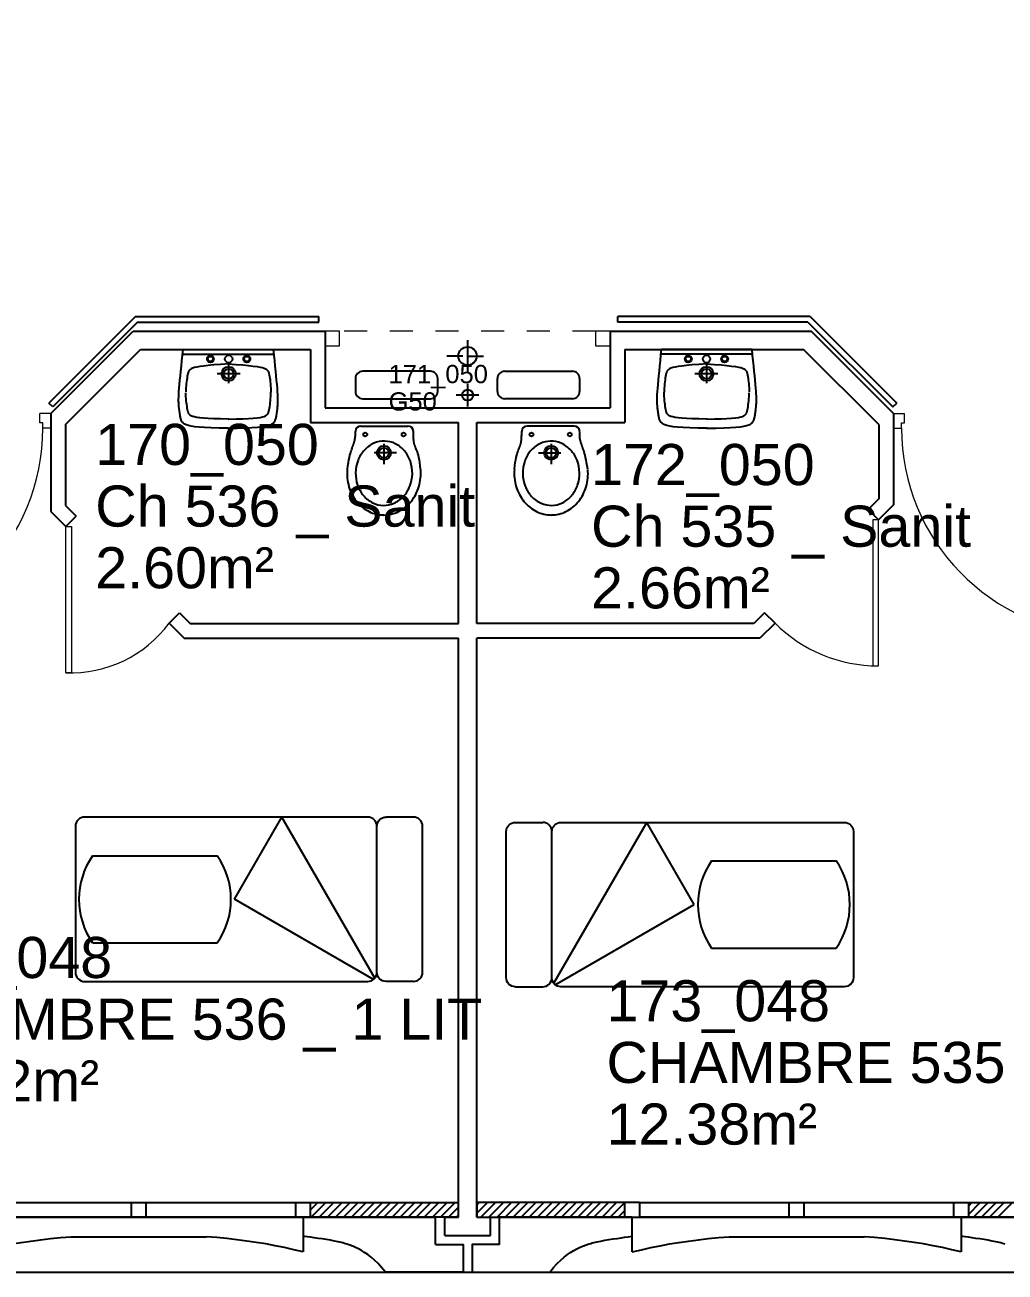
# Model space of a CAD drawing. Header units: metres. Extents: x -5 to 211, y -2 to 116.
# Drawn here: x 168.48 to 173.84, y 45.27 to 52.1 of the extents above; entities that cross this region are included whole.
import ezdxf

# ---------------------------------------------------------------- set-up
doc = ezdxf.new("R2010")
doc.units = ezdxf.units.M
doc.header["$MEASUREMENT"] = 0
doc.linetypes.add('CACHÉ', pattern=[0.25, 0.125, -0.125])
doc.linetypes.add('CONTINU', pattern=[0])
doc.layers.get('0').update_dxf_attribs({"linetype": 'CONTINUOUS'})
for name, color, linetype in [('004 isolation', 7, 'CONTINUOUS'), ('006 sanitaire', 5, 'CONTINUOUS'), ('009 main courante', 171, 'CONTINUOUS'), ('400 Lits', 150, 'CONTINUOUS'), ('A_CHASS', 4, 'CONTINUOUS'), ('A_Etiqu_Gaine', 8, 'CONTINUOUS'), ('A_Etiqu_Gaine_code', 8, 'CONTINUOUS'), ('A_Etiqu_Local', 8, 'CONTINUOUS'), ('A_MURS_ALÈG', 7, 'CONTINU'), ('A_MURS_CLOI', 7, 'CONTINUOUS'), ('A_MURS_STRU', 7, 'CONTINU'), ('CONTOUR', 54, 'CONTINUOUS')]:
    doc.layers.add(name, color=color, linetype=linetype)
doc.layers.add('A_PORT', color=8, linetype='CONTINUOUS', lineweight=0)
doc.styles.add('Attribut', font='arial.ttf')

# ---------------------------------------------------------------- blocks, each defined once
blk = doc.blocks.new('A_Etiqu_Local')
at = {"style": 'Attribut', "flags": 1}
for tag, p in [('CODE_HOPITAL', (-0.4463, 1.9645)), ('CODE_SITE', (-0.4463, 1.7395)), ('CODE_BATIMENT', (-0.4463, 1.5145)), ('CODE_SECTEUR', (-0.4463, 1.2895)), ('CODE_ETAGE', (-0.4463, 1.0645)), ('NOM_NORMALISE', (-0.4463, -0.843)), ('SECTEUR_ACTIVITE', (-0.4463, -1.068)), ('SOUS_SECTEUR_ACTIVITE', (-0.4463, -1.293)), ('VOLUME', (-0.4463, -1.518)), ('SERVICE', (-0.4463, -1.743)), ('CODE_UG', (-0.4463, -1.968)), ('CODE_UA', (-0.4463, -2.193)), ('CODE_POLE', (-0.4463, -2.418)), ('OCCUPANT_EXTERNE', (-0.4463, -2.643)), ('DISPONIBILITE', (-0.4463, -2.868)), ('ACCES_HANDICAPES', (-0.4463, -3.093)), ('NATURE_SOL', (-0.4463, -3.318)), ('RISQUE_LABORATOIRE', (-0.4463, -3.543)), ('AMIANTE', (-0.4463, -3.768))]:
    blk.add_attdef(tag, p, '', height=0.15, dxfattribs=at)
at = {"layer": 'A_Etiqu_Local', "style": 'Attribut'}
for tag, p in [('CODE_PIECE', (-0.4437, 0.5281)), ('NOM_USAGE', (-0.4437, 0.1906)), ('SURFACE', (-0.4437, -0.1469))]:
    blk.add_attdef(tag, p, '', height=0.225, dxfattribs=at)
blk = doc.blocks.new('A_Etiqu_Gaine')
at = {"style": 'Attribut', "flags": 1}
for tag, p in [('CODE_HOPITAL', (-0.4323, 0.8651)), ('CODE_SITE', (-0.4323, 0.7151)), ('CODE_BATIMENT', (-0.4323, 0.5651)), ('CODE_SECTEUR', (-0.4323, 0.4151)), ('CODE_ETAGE', (-0.4323, 0.2651)), ('NOM_NORMALISE', (-0.4323, -0.3349)), ('SECTEUR_ACTIVITE', (-0.4323, -0.4849)), ('SOUS_SECTEUR_ACTIVITE', (-0.4323, -0.6349)), ('SURFACE', (-0.4323, -0.7849)), ('CODE_UG', (-0.4323, -0.9349)), ('CODE_POLE', (-0.4323, -1.0849)), ('AMIANTE', (-0.4323, -1.2349))]:
    blk.add_attdef(tag, p, '', height=0.1, dxfattribs=at)
at = {"layer": 'A_Etiqu_Gaine', "style": 'Attribut'}
blk.add_attdef('NOM_USAGE', (-0.4323, -0.1849), '', height=0.1, dxfattribs=at)
at = {"layer": 'A_Etiqu_Gaine_code', "style": 'Attribut'}
blk.add_attdef('CODE_PIECE', (-0.4323, -0.0349), '', height=0.1, dxfattribs=at)

msp = doc.modelspace()

# ---------------------------------------------------------------- linework, layer by layer
at = {"layer": '004 isolation', "color": 8, "linetype": 'Continuous'}
for p, q in [((169.9605, 45.5711), (169.9605, 45.6511)), ((169.9605, 45.6511), (170.8505, 45.6511)), ((170.0807, 45.6511), (170.0405, 45.6109)), ((170.0405, 45.5711), (170.0405, 45.6511)), ((170.0449, 45.5711), (170.1249, 45.6511)), ((170.1691, 45.6511), (170.0891, 45.5711)), ((170.1333, 45.5711), (170.2133, 45.6511)), ((170.2575, 45.6511), (170.1775, 45.5711)), ((170.2217, 45.5711), (170.3017, 45.6511)), ((170.3459, 45.6511), (170.2659, 45.5711)), ((170.3101, 45.5711), (170.3901, 45.6511)), ((170.4343, 45.6511), (170.3543, 45.5711)), ((170.3985, 45.5711), (170.4785, 45.6511)), ((170.5227, 45.6511), (170.4427, 45.5711)), ((170.4869, 45.5711), (170.5669, 45.6511)), ((170.6111, 45.6511), (170.5311, 45.5711)), ((170.5752, 45.5711), (170.6552, 45.6511)), ((170.6994, 45.6511), (170.6194, 45.5711)), ((170.6636, 45.5711), (170.7436, 45.6511)), ((170.7878, 45.6511), (170.7078, 45.5711)), ((170.752, 45.5711), (170.832, 45.6511)), ((170.8505, 45.6254), (170.7962, 45.5711)), ((170.8505, 45.5711), (170.8505, 45.6511)), ((170.9646, 45.6511), (170.9505, 45.637)), ((170.9505, 45.5928), (171.0088, 45.6511)), ((170.9505, 45.6511), (170.9505, 45.5711)), ((171.8405, 45.6511), (170.9505, 45.6511)), ((171.053, 45.6511), (170.973, 45.5711)), ((171.0172, 45.5711), (171.0972, 45.6511)), ((171.1414, 45.6511), (171.0614, 45.5711)), ((171.1056, 45.5711), (171.1856, 45.6511)), ((171.2298, 45.6511), (171.1498, 45.5711)), ((171.194, 45.5711), (171.274, 45.6511)), ((171.3182, 45.6511), (171.2382, 45.5711)), ((171.2824, 45.5711), (171.3624, 45.6511)), ((171.4066, 45.6511), (171.3266, 45.5711)), ((171.3707, 45.5711), (171.4508, 45.6511)), ((171.495, 45.6511), (171.4149, 45.5711)), ((171.4591, 45.5711), (171.5391, 45.6511)), ((171.5833, 45.6511), (171.5033, 45.5711)), ((171.5475, 45.5711), (171.6275, 45.6511)), ((171.6717, 45.6511), (171.5917, 45.5711)), ((171.6359, 45.5711), (171.7159, 45.6511)), ((171.7601, 45.6511), (171.6801, 45.5711)), ((171.7243, 45.5711), (171.7605, 45.6073)), ((171.7605, 45.5711), (171.7605, 45.6511)), ((171.8405, 45.6511), (171.8405, 45.5711)), ((173.5605, 45.5711), (173.5605, 45.6511)), ((173.5605, 45.6511), (174.3757, 45.6511)), ((173.6604, 45.6511), (173.6405, 45.6312)), ((173.6405, 45.587), (173.7046, 45.6511)), ((173.6405, 45.6511), (173.6405, 45.5711)), ((173.7488, 45.6511), (173.6688, 45.5711)), ((173.713, 45.5711), (173.793, 45.6511)), ((173.8372, 45.6511), (173.7572, 45.5711)), ((173.8014, 45.5711), (173.8814, 45.6511)), ((170.8505, 45.5711), (169.9605, 45.5711)), ((170.8404, 45.5711), (170.8505, 45.5812)), ((170.9505, 45.5711), (171.8405, 45.5711)), ((174.3757, 45.5711), (173.5605, 45.5711))]:
    msp.add_line(p, q, dxfattribs=at)
at = {"layer": '006 sanitaire', "color": 8, "linetype": 'Continuous'}
for p, q in [((169.3402, 50.2896), (169.3433, 50.321)), ((169.3433, 50.321), (169.8386, 50.321)), ((169.8417, 50.2896), (169.8386, 50.321)), ((170.9002, 50.3726), (170.9002, 50.1969)), ((171.9586, 50.2896), (171.9617, 50.321)), ((172.457, 50.321), (171.9617, 50.321)), ((172.4601, 50.2896), (172.457, 50.321)), ((169.3342, 50.2302), (169.3372, 50.2593)), ((169.3372, 50.2593), (169.3402, 50.2896)), ((169.3433, 50.2961), (169.8386, 50.2961)), ((169.8447, 50.2593), (169.8417, 50.2896)), ((169.8477, 50.2302), (169.8447, 50.2593)), ((170.8751, 50.2848), (170.7873, 50.2848)), ((170.9002, 50.2848), (170.988, 50.2848)), ((171.9526, 50.2302), (171.9556, 50.2593)), ((171.9556, 50.2593), (171.9586, 50.2896)), ((172.457, 50.2961), (171.9617, 50.2961)), ((172.2105, 50.2422), (172.1665, 50.2392)), ((172.2072, 50.2422), (172.2511, 50.2392)), ((172.4631, 50.2593), (172.4601, 50.2896)), ((172.4661, 50.2302), (172.4631, 50.2593)), ((169.3265, 50.152), (169.3289, 50.1765)), ((169.3289, 50.1765), (169.3315, 50.2026)), ((169.3315, 50.2026), (169.3342, 50.2302)), ((169.6562, 50.1875), (169.5297, 50.1875)), ((169.5929, 50.2385), (169.5929, 50.1364)), ((169.8505, 50.2026), (169.8477, 50.2302)), ((169.8531, 50.1765), (169.8505, 50.2026)), ((169.8554, 50.152), (169.8531, 50.1765)), ((170.6967, 50.2015), (170.3267, 50.2015)), ((171.1036, 50.2015), (171.4736, 50.2015)), ((171.9449, 50.152), (171.9473, 50.1765)), ((171.9473, 50.1765), (171.9499, 50.2026)), ((171.9499, 50.2026), (171.9526, 50.2302)), ((171.9839, 50.1732), (171.9824, 50.1639)), ((171.9855, 50.1815), (171.9839, 50.1732)), ((171.9871, 50.1888), (171.9855, 50.1815)), ((171.9879, 50.1921), (171.9871, 50.1888)), ((171.9887, 50.195), (171.9879, 50.1921)), ((171.9896, 50.1977), (171.9887, 50.195)), ((171.9906, 50.2002), (171.9896, 50.1977)), ((171.9918, 50.2025), (171.9906, 50.2002)), ((171.993, 50.2046), (171.9918, 50.2025)), ((171.9945, 50.2065), (171.993, 50.2046)), ((171.9962, 50.2084), (171.9945, 50.2065)), ((171.9981, 50.2102), (171.9962, 50.2084)), ((172.0003, 50.2119), (171.9981, 50.2102)), ((172.0057, 50.2152), (172.0003, 50.2119)), ((172.013, 50.2184), (172.0057, 50.2152)), ((172.0227, 50.2215), (172.013, 50.2184)), ((172.0354, 50.2245), (172.0227, 50.2215)), ((172.0519, 50.2275), (172.0354, 50.2245)), ((172.0726, 50.2304), (172.0519, 50.2275)), ((172.0982, 50.2334), (172.0726, 50.2304)), ((172.1293, 50.2363), (172.0982, 50.2334)), ((172.1665, 50.2392), (172.1293, 50.2363)), ((172.2706, 50.1875), (172.1442, 50.1875)), ((172.2074, 50.2385), (172.2074, 50.1364)), ((172.2511, 50.2392), (172.2883, 50.2363)), ((172.2883, 50.2363), (172.3195, 50.2334)), ((172.3195, 50.2334), (172.3451, 50.2304)), ((172.3451, 50.2304), (172.3658, 50.2275)), ((172.3658, 50.2275), (172.3822, 50.2245)), ((172.3822, 50.2245), (172.395, 50.2215)), ((172.395, 50.2215), (172.4047, 50.2184)), ((172.4047, 50.2184), (172.4119, 50.2152)), ((172.4119, 50.2152), (172.4174, 50.2119)), ((172.4174, 50.2119), (172.4196, 50.2102)), ((172.4196, 50.2102), (172.4215, 50.2084)), ((172.4215, 50.2084), (172.4232, 50.2065)), ((172.4232, 50.2065), (172.4246, 50.2046)), ((172.4246, 50.2046), (172.4259, 50.2025)), ((172.4259, 50.2025), (172.427, 50.2002)), ((172.427, 50.2002), (172.428, 50.1977)), ((172.428, 50.1977), (172.4289, 50.195)), ((172.4289, 50.195), (172.4298, 50.1921)), ((172.4298, 50.1921), (172.4306, 50.1888)), ((172.4306, 50.1888), (172.4322, 50.1815)), ((172.4322, 50.1815), (172.4337, 50.1732)), ((172.4337, 50.1732), (172.4352, 50.1639)), ((172.4689, 50.2026), (172.4661, 50.2302)), ((172.4715, 50.1765), (172.4689, 50.2026)), ((172.4738, 50.152), (172.4715, 50.1765)), ((169.3211, 50.0901), (169.3226, 50.1087)), ((169.3226, 50.1087), (169.3244, 50.1294)), ((169.3244, 50.1294), (169.3265, 50.152)), ((169.8575, 50.1294), (169.8554, 50.152)), ((169.8593, 50.1087), (169.8575, 50.1294)), ((169.8608, 50.0901), (169.8593, 50.1087)), ((170.2867, 50.1615), (170.2867, 50.0915)), ((170.7367, 50.0915), (170.7367, 50.1615)), ((170.9002, 50.1325), (170.9002, 50.0095)), ((171.0636, 50.0915), (171.0636, 50.1615)), ((171.5136, 50.1615), (171.5136, 50.0915)), ((171.9395, 50.0901), (171.941, 50.1087)), ((171.941, 50.1087), (171.9428, 50.1294)), ((171.9428, 50.1294), (171.9449, 50.152)), ((171.9767, 50.1092), (171.9761, 50.0977)), ((171.9776, 50.1208), (171.9767, 50.1092)), ((171.9786, 50.1321), (171.9776, 50.1208)), ((171.9797, 50.1432), (171.9786, 50.1321)), ((171.981, 50.1539), (171.9797, 50.1432)), ((171.9824, 50.1639), (171.981, 50.1539)), ((172.4352, 50.1639), (172.4366, 50.154)), ((172.4366, 50.154), (172.4379, 50.1435)), ((172.4379, 50.1435), (172.4391, 50.1326)), ((172.4391, 50.1326), (172.4401, 50.1215)), ((172.4401, 50.1215), (172.4409, 50.1104)), ((172.4409, 50.1104), (172.4415, 50.0993)), ((172.4759, 50.1294), (172.4738, 50.152)), ((172.4777, 50.1087), (172.4759, 50.1294)), ((172.4792, 50.0901), (172.4777, 50.1087)), ((169.3192, 50.0533), (169.3194, 50.0597)), ((169.3192, 50.0472), (169.3192, 50.0533)), ((169.3192, 50.0414), (169.3192, 50.0472)), ((169.3193, 50.0358), (169.3192, 50.0414)), ((169.3195, 50.0302), (169.3193, 50.0358)), ((169.3194, 50.0597), (169.3197, 50.0665)), ((169.3197, 50.0665), (169.3201, 50.0738)), ((169.3201, 50.0738), (169.3211, 50.0901)), ((169.8619, 50.0738), (169.8608, 50.0901)), ((169.8622, 50.0665), (169.8619, 50.0738)), ((169.8625, 50.0597), (169.8622, 50.0665)), ((169.8624, 50.0302), (169.8626, 50.0358)), ((169.8627, 50.0533), (169.8625, 50.0597)), ((169.8626, 50.0358), (169.8627, 50.0414)), ((169.8627, 50.0472), (169.8627, 50.0533)), ((169.8627, 50.0414), (169.8627, 50.0472)), ((170.3267, 50.0515), (170.6967, 50.0515)), ((170.9617, 50.071), (170.8387, 50.071)), ((171.4736, 50.0515), (171.1036, 50.0515)), ((171.9376, 50.0533), (171.9378, 50.0597)), ((171.9376, 50.0472), (171.9376, 50.0533)), ((171.9376, 50.0414), (171.9376, 50.0472)), ((171.9377, 50.0358), (171.9376, 50.0414)), ((171.9379, 50.0302), (171.9377, 50.0358)), ((171.9378, 50.0597), (171.9381, 50.0665)), ((171.9381, 50.0665), (171.9385, 50.0738)), ((171.9385, 50.0738), (171.9395, 50.0901)), ((171.9761, 50.0977), (171.9757, 50.0864)), ((171.9761, 50.0751), (171.9757, 50.0864)), ((171.9767, 50.0635), (171.9761, 50.0751)), ((171.9776, 50.052), (171.9767, 50.0635)), ((171.9786, 50.0406), (171.9776, 50.052)), ((171.9797, 50.0296), (171.9786, 50.0406)), ((172.4379, 50.0293), (172.4391, 50.0402)), ((172.4391, 50.0402), (172.4401, 50.0513)), ((172.4401, 50.0513), (172.4409, 50.0624)), ((172.4409, 50.0624), (172.4415, 50.0735)), ((172.4415, 50.0993), (172.4419, 50.0886)), ((172.4415, 50.0735), (172.4419, 50.0842)), ((172.4803, 50.0738), (172.4792, 50.0901)), ((172.4806, 50.0665), (172.4803, 50.0738)), ((172.4809, 50.0597), (172.4806, 50.0665)), ((172.4808, 50.0302), (172.481, 50.0358)), ((172.4811, 50.0533), (172.4809, 50.0597)), ((172.481, 50.0358), (172.4811, 50.0414)), ((172.4811, 50.0472), (172.4811, 50.0533)), ((172.4811, 50.0414), (172.4811, 50.0472)), ((169.3198, 50.0246), (169.3195, 50.0302)), ((169.3202, 50.0189), (169.3198, 50.0246)), ((169.3207, 50.0129), (169.3202, 50.0189)), ((169.3212, 50.0068), (169.3207, 50.0129)), ((169.3218, 50.0004), (169.3212, 50.0068)), ((169.3225, 49.9939), (169.3218, 50.0004)), ((169.3233, 49.9873), (169.3225, 49.9939)), ((169.3241, 49.9808), (169.3233, 49.9873)), ((169.325, 49.9743), (169.3241, 49.9808)), ((169.3259, 49.968), (169.325, 49.9743)), ((169.3268, 49.962), (169.3259, 49.968)), ((169.8551, 49.962), (169.856, 49.968)), ((169.856, 49.968), (169.857, 49.9743)), ((169.857, 49.9743), (169.8578, 49.9808)), ((169.8578, 49.9808), (169.8586, 49.9873)), ((169.8586, 49.9873), (169.8594, 49.9939)), ((169.8594, 49.9939), (169.8601, 50.0004)), ((169.8601, 50.0004), (169.8607, 50.0068)), ((169.8607, 50.0068), (169.8612, 50.0129)), ((169.8612, 50.0129), (169.8617, 50.0189)), ((169.8617, 50.0189), (169.8621, 50.0246)), ((169.8621, 50.0246), (169.8624, 50.0302)), ((171.9382, 50.0246), (171.9379, 50.0302)), ((171.9386, 50.0189), (171.9382, 50.0246)), ((171.9391, 50.0129), (171.9386, 50.0189)), ((171.9396, 50.0068), (171.9391, 50.0129)), ((171.9402, 50.0004), (171.9396, 50.0068)), ((171.9409, 49.9939), (171.9402, 50.0004)), ((171.9417, 49.9873), (171.9409, 49.9939)), ((171.9425, 49.9808), (171.9417, 49.9873)), ((171.9434, 49.9743), (171.9425, 49.9808)), ((171.9443, 49.968), (171.9434, 49.9743)), ((171.9452, 49.962), (171.9443, 49.968)), ((171.981, 50.0189), (171.9797, 50.0296)), ((171.9824, 50.0089), (171.981, 50.0189)), ((171.9839, 49.9996), (171.9824, 50.0089)), ((171.9855, 49.9913), (171.9839, 49.9996)), ((171.9871, 49.9839), (171.9855, 49.9913)), ((171.9879, 49.9807), (171.9871, 49.9839)), ((171.9887, 49.9778), (171.9879, 49.9807)), ((171.9896, 49.9751), (171.9887, 49.9778)), ((171.9906, 49.9726), (171.9896, 49.9751)), ((171.9918, 49.9703), (171.9906, 49.9726)), ((171.993, 49.9682), (171.9918, 49.9703)), ((171.9945, 49.9662), (171.993, 49.9682)), ((172.4232, 49.9662), (172.4246, 49.9682)), ((172.4246, 49.9682), (172.4259, 49.9703)), ((172.4259, 49.9703), (172.427, 49.9726)), ((172.427, 49.9726), (172.428, 49.9751)), ((172.428, 49.9751), (172.4289, 49.9778)), ((172.4289, 49.9778), (172.4298, 49.9807)), ((172.4298, 49.9807), (172.4306, 49.9839)), ((172.4306, 49.9839), (172.4322, 49.9913)), ((172.4322, 49.9913), (172.4337, 49.9996)), ((172.4337, 49.9996), (172.4352, 50.0088)), ((172.4352, 50.0088), (172.4366, 50.0188)), ((172.4366, 50.0188), (172.4379, 50.0293)), ((172.4735, 49.962), (172.4744, 49.968)), ((172.4744, 49.968), (172.4753, 49.9743)), ((172.4753, 49.9743), (172.4762, 49.9808)), ((172.4762, 49.9808), (172.477, 49.9873)), ((172.477, 49.9873), (172.4778, 49.9939)), ((172.4778, 49.9939), (172.4785, 50.0004)), ((172.4785, 50.0004), (172.4791, 50.0068)), ((172.4791, 50.0068), (172.4796, 50.0129)), ((172.4796, 50.0129), (172.4801, 50.0189)), ((172.4801, 50.0189), (172.4805, 50.0246)), ((172.4805, 50.0246), (172.4808, 50.0302)), ((169.3278, 49.9562), (169.3268, 49.962)), ((169.3289, 49.9509), (169.3278, 49.9562)), ((169.3299, 49.9461), (169.3289, 49.9509)), ((169.3311, 49.9416), (169.3299, 49.9461)), ((169.3323, 49.9376), (169.3311, 49.9416)), ((169.3336, 49.9339), (169.3323, 49.9376)), ((169.3351, 49.9306), (169.3336, 49.9339)), ((169.3368, 49.9275), (169.3351, 49.9306)), ((169.3387, 49.9246), (169.3368, 49.9275)), ((169.3408, 49.922), (169.3387, 49.9246)), ((169.3433, 49.9195), (169.3408, 49.922)), ((169.346, 49.9171), (169.3433, 49.9195)), ((169.3526, 49.9126), (169.346, 49.9171)), ((169.3613, 49.9084), (169.3526, 49.9126)), ((169.3729, 49.9045), (169.3613, 49.9084)), ((169.3879, 49.9011), (169.3729, 49.9045)), ((169.4072, 49.898), (169.3879, 49.9011)), ((169.7747, 49.898), (169.794, 49.9011)), ((169.794, 49.9011), (169.8091, 49.9045)), ((169.8091, 49.9045), (169.8206, 49.9084)), ((169.8206, 49.9084), (169.8293, 49.9126)), ((169.8293, 49.9126), (169.8359, 49.9171)), ((169.8359, 49.9171), (169.8387, 49.9195)), ((169.8387, 49.9195), (169.8411, 49.922)), ((169.8411, 49.922), (169.8432, 49.9246)), ((169.8432, 49.9246), (169.8451, 49.9275)), ((169.8451, 49.9275), (169.8468, 49.9306)), ((169.8468, 49.9306), (169.8483, 49.9339)), ((169.8483, 49.9339), (169.8496, 49.9376)), ((169.8496, 49.9376), (169.8509, 49.9416)), ((169.8509, 49.9416), (169.852, 49.9461)), ((169.852, 49.9461), (169.8531, 49.9509)), ((169.8531, 49.9509), (169.8541, 49.9562)), ((169.8541, 49.9562), (169.8551, 49.962)), ((170.3167, 49.9015), (170.5738, 49.9015)), ((171.4837, 49.9015), (171.2265, 49.9015)), ((171.9462, 49.9562), (171.9452, 49.962)), ((171.9473, 49.9509), (171.9462, 49.9562)), ((171.9483, 49.9461), (171.9473, 49.9509)), ((171.9495, 49.9416), (171.9483, 49.9461)), ((171.9507, 49.9376), (171.9495, 49.9416)), ((171.952, 49.9339), (171.9507, 49.9376)), ((171.9535, 49.9306), (171.952, 49.9339)), ((171.9552, 49.9275), (171.9535, 49.9306)), ((171.9571, 49.9246), (171.9552, 49.9275)), ((171.9592, 49.922), (171.9571, 49.9246)), ((171.9617, 49.9195), (171.9592, 49.922)), ((171.9644, 49.9171), (171.9617, 49.9195)), ((171.971, 49.9126), (171.9644, 49.9171)), ((171.9797, 49.9084), (171.971, 49.9126)), ((171.9913, 49.9045), (171.9797, 49.9084)), ((172.0063, 49.9011), (171.9913, 49.9045)), ((171.9962, 49.9644), (171.9945, 49.9662)), ((171.9981, 49.9626), (171.9962, 49.9644)), ((172.0003, 49.9609), (171.9981, 49.9626)), ((172.0057, 49.9576), (172.0003, 49.9609)), ((172.013, 49.9545), (172.0057, 49.9576)), ((172.0256, 49.898), (172.0063, 49.9011)), ((172.0227, 49.9515), (172.013, 49.9545)), ((172.0354, 49.9489), (172.0227, 49.9515)), ((172.0519, 49.9465), (172.0354, 49.9489)), ((172.0726, 49.9444), (172.0519, 49.9465)), ((172.0982, 49.9427), (172.0726, 49.9444)), ((172.1293, 49.9414), (172.0982, 49.9427)), ((172.1665, 49.9405), (172.1293, 49.9414)), ((172.2105, 49.9401), (172.1665, 49.9405)), ((172.2072, 49.9401), (172.2511, 49.9405)), ((172.2511, 49.9405), (172.2883, 49.9414)), ((172.2883, 49.9414), (172.3195, 49.9427)), ((172.3195, 49.9427), (172.3451, 49.9444)), ((172.3451, 49.9444), (172.3658, 49.9465)), ((172.3658, 49.9465), (172.3822, 49.9489)), ((172.3822, 49.9489), (172.395, 49.9515)), ((172.3931, 49.898), (172.4124, 49.9011)), ((172.395, 49.9515), (172.4047, 49.9545)), ((172.4047, 49.9545), (172.4119, 49.9576)), ((172.4119, 49.9576), (172.4174, 49.9609)), ((172.4124, 49.9011), (172.4275, 49.9045)), ((172.4174, 49.9609), (172.4196, 49.9626)), ((172.4196, 49.9626), (172.4215, 49.9644)), ((172.4215, 49.9644), (172.4232, 49.9662)), ((172.4275, 49.9045), (172.439, 49.9084)), ((172.439, 49.9084), (172.4477, 49.9126)), ((172.4477, 49.9126), (172.4543, 49.9171)), ((172.4543, 49.9171), (172.457, 49.9195)), ((172.457, 49.9195), (172.4595, 49.922)), ((172.4595, 49.922), (172.4616, 49.9246)), ((172.4616, 49.9246), (172.4635, 49.9275)), ((172.4635, 49.9275), (172.4652, 49.9306)), ((172.4652, 49.9306), (172.4667, 49.9339)), ((172.4667, 49.9339), (172.468, 49.9376)), ((172.468, 49.9376), (172.4692, 49.9416)), ((172.4692, 49.9416), (172.4704, 49.9461)), ((172.4704, 49.9461), (172.4714, 49.9509)), ((172.4714, 49.9509), (172.4725, 49.9562)), ((172.4725, 49.9562), (172.4735, 49.962)), ((169.4315, 49.8953), (169.4072, 49.898)), ((169.4615, 49.8931), (169.4315, 49.8953)), ((169.498, 49.8913), (169.4615, 49.8931)), ((169.5415, 49.89), (169.498, 49.8913)), ((169.5929, 49.8893), (169.5415, 49.89)), ((169.589, 49.8893), (169.6404, 49.89)), ((169.6404, 49.89), (169.684, 49.8913)), ((169.684, 49.8913), (169.7204, 49.8931)), ((169.7204, 49.8931), (169.7504, 49.8953)), ((169.7504, 49.8953), (169.7747, 49.898)), ((170.2842, 49.8298), (170.2849, 49.8342)), ((170.2849, 49.8342), (170.2854, 49.8385)), ((170.2854, 49.8385), (170.2859, 49.8427)), ((170.2859, 49.8427), (170.2862, 49.847)), ((170.2862, 49.847), (170.2863, 49.8513)), ((170.2863, 49.8513), (170.2865, 49.8557)), ((170.2865, 49.8601), (170.2866, 49.8647)), ((170.2865, 49.8557), (170.2865, 49.8601)), ((170.2866, 49.8695), (170.2867, 49.8726)), ((170.2866, 49.8647), (170.2866, 49.8695)), ((170.6039, 49.8695), (170.6038, 49.8726)), ((170.6039, 49.8647), (170.6039, 49.8695)), ((170.604, 49.8601), (170.6039, 49.8647)), ((170.604, 49.8557), (170.604, 49.8601)), ((170.604, 49.8513), (170.604, 49.8557)), ((170.6041, 49.847), (170.604, 49.8513)), ((170.6043, 49.8427), (170.6041, 49.847)), ((170.6045, 49.8385), (170.6043, 49.8427)), ((170.6048, 49.8342), (170.6045, 49.8385)), ((170.6051, 49.8298), (170.6048, 49.8342)), ((171.1952, 49.8298), (171.1955, 49.8342)), ((171.1955, 49.8342), (171.1958, 49.8385)), ((171.1958, 49.8385), (171.196, 49.8427)), ((171.196, 49.8427), (171.1962, 49.847)), ((171.1962, 49.847), (171.1963, 49.8513)), ((171.1963, 49.8557), (171.1964, 49.8601)), ((171.1963, 49.8513), (171.1963, 49.8557)), ((171.1964, 49.8695), (171.1965, 49.8726)), ((171.1964, 49.8647), (171.1964, 49.8695)), ((171.1964, 49.8601), (171.1964, 49.8647)), ((171.5138, 49.8695), (171.5136, 49.8726)), ((171.5138, 49.8647), (171.5138, 49.8695)), ((171.5138, 49.8601), (171.5138, 49.8647)), ((171.5138, 49.8557), (171.5138, 49.8601)), ((171.514, 49.8513), (171.5138, 49.8557)), ((171.5142, 49.847), (171.514, 49.8513)), ((171.5145, 49.8427), (171.5142, 49.847)), ((171.5149, 49.8385), (171.5145, 49.8427)), ((171.5154, 49.8342), (171.5149, 49.8385)), ((171.5161, 49.8298), (171.5154, 49.8342)), ((172.0499, 49.8953), (172.0256, 49.898)), ((172.0799, 49.8931), (172.0499, 49.8953)), ((172.1163, 49.8913), (172.0799, 49.8931)), ((172.1599, 49.89), (172.1163, 49.8913)), ((172.2113, 49.8893), (172.1599, 49.89)), ((172.2074, 49.8893), (172.2588, 49.89)), ((172.2588, 49.89), (172.3024, 49.8913)), ((172.3024, 49.8913), (172.3388, 49.8931)), ((172.3388, 49.8931), (172.3688, 49.8953)), ((172.3688, 49.8953), (172.3931, 49.898)), ((170.262, 49.761), (170.2644, 49.7686)), ((170.2644, 49.7686), (170.2666, 49.7752)), ((170.2666, 49.7752), (170.2687, 49.7809)), ((170.2687, 49.7809), (170.2696, 49.7835)), ((170.2696, 49.7835), (170.2705, 49.786)), ((170.2705, 49.786), (170.2714, 49.7883)), ((170.2714, 49.7883), (170.2722, 49.7905)), ((170.2722, 49.7905), (170.273, 49.7927)), ((170.273, 49.7927), (170.2738, 49.7948)), ((170.2738, 49.7948), (170.2746, 49.7968)), ((170.2746, 49.7968), (170.2753, 49.7989)), ((170.2753, 49.7989), (170.2761, 49.8009)), ((170.2761, 49.8009), (170.2768, 49.803)), ((170.2768, 49.803), (170.2775, 49.8051)), ((170.2775, 49.8051), (170.2783, 49.8073)), ((170.2783, 49.8073), (170.279, 49.8095)), ((170.279, 49.8095), (170.2797, 49.8118)), ((170.2797, 49.8118), (170.2804, 49.814)), ((170.2804, 49.814), (170.281, 49.8163)), ((170.281, 49.8163), (170.2816, 49.8186)), ((170.2816, 49.8186), (170.2822, 49.8209)), ((170.2822, 49.8209), (170.2828, 49.8232)), ((170.2828, 49.8232), (170.2833, 49.8254)), ((170.2833, 49.8254), (170.2842, 49.8298)), ((170.4428, 49.8045), (170.4428, 49.6922)), ((170.6056, 49.8254), (170.6051, 49.8298)), ((170.6058, 49.8232), (170.6056, 49.8254)), ((170.6061, 49.8209), (170.6058, 49.8232)), ((170.6064, 49.8186), (170.6061, 49.8209)), ((170.6068, 49.8163), (170.6064, 49.8186)), ((170.6071, 49.814), (170.6068, 49.8163)), ((170.6075, 49.8118), (170.6071, 49.814)), ((170.6079, 49.8095), (170.6075, 49.8118)), ((170.6084, 49.8073), (170.6079, 49.8095)), ((170.6089, 49.8051), (170.6084, 49.8073)), ((170.6094, 49.803), (170.6089, 49.8051)), ((170.61, 49.8009), (170.6094, 49.803)), ((170.6106, 49.7989), (170.61, 49.8009)), ((170.6113, 49.7968), (170.6106, 49.7989)), ((170.612, 49.7948), (170.6113, 49.7968)), ((170.6127, 49.7927), (170.612, 49.7948)), ((170.6136, 49.7905), (170.6127, 49.7927)), ((170.6144, 49.7883), (170.6136, 49.7905)), ((170.6154, 49.786), (170.6144, 49.7883)), ((170.6164, 49.7835), (170.6154, 49.786)), ((170.6175, 49.7809), (170.6164, 49.7835)), ((170.6199, 49.7752), (170.6175, 49.7809)), ((170.6226, 49.7686), (170.6199, 49.7752)), ((170.6254, 49.761), (170.6226, 49.7686)), ((171.1749, 49.761), (171.1777, 49.7686)), ((171.1777, 49.7686), (171.1804, 49.7752)), ((171.1804, 49.7752), (171.1828, 49.7809)), ((171.1828, 49.7809), (171.1839, 49.7835)), ((171.1839, 49.7835), (171.1849, 49.786)), ((171.1849, 49.786), (171.1859, 49.7883)), ((171.1859, 49.7883), (171.1868, 49.7905)), ((171.1868, 49.7905), (171.1876, 49.7927)), ((171.1876, 49.7927), (171.1883, 49.7948)), ((171.1883, 49.7948), (171.1891, 49.7968)), ((171.1891, 49.7968), (171.1897, 49.7989)), ((171.1897, 49.7989), (171.1903, 49.8009)), ((171.1903, 49.8009), (171.1909, 49.803)), ((171.1909, 49.803), (171.1914, 49.8051)), ((171.1914, 49.8051), (171.1919, 49.8073)), ((171.1919, 49.8073), (171.1924, 49.8095)), ((171.1924, 49.8095), (171.1928, 49.8118)), ((171.1928, 49.8118), (171.1932, 49.814)), ((171.1932, 49.814), (171.1936, 49.8163)), ((171.1936, 49.8163), (171.1939, 49.8186)), ((171.1939, 49.8186), (171.1942, 49.8209)), ((171.1942, 49.8209), (171.1945, 49.8232)), ((171.1945, 49.8232), (171.1948, 49.8254)), ((171.1948, 49.8254), (171.1952, 49.8298)), ((171.3575, 49.8045), (171.3575, 49.6922)), ((171.517, 49.8254), (171.5161, 49.8298)), ((171.5175, 49.8232), (171.517, 49.8254)), ((171.5181, 49.8209), (171.5175, 49.8232)), ((171.5187, 49.8186), (171.5181, 49.8209)), ((171.5193, 49.8163), (171.5187, 49.8186)), ((171.52, 49.814), (171.5193, 49.8163)), ((171.5206, 49.8118), (171.52, 49.814)), ((171.5214, 49.8095), (171.5206, 49.8118)), ((171.5221, 49.8073), (171.5214, 49.8095)), ((171.5228, 49.8051), (171.5221, 49.8073)), ((171.5235, 49.803), (171.5228, 49.8051)), ((171.5243, 49.8009), (171.5235, 49.803)), ((171.525, 49.7989), (171.5243, 49.8009)), ((171.5257, 49.7968), (171.525, 49.7989)), ((171.5265, 49.7948), (171.5257, 49.7968)), ((171.5273, 49.7927), (171.5265, 49.7948)), ((171.5281, 49.7905), (171.5273, 49.7927)), ((171.5289, 49.7883), (171.5281, 49.7905)), ((171.5298, 49.786), (171.5289, 49.7883)), ((171.5307, 49.7835), (171.5298, 49.786)), ((171.5317, 49.7809), (171.5307, 49.7835)), ((171.5337, 49.7752), (171.5317, 49.7809)), ((171.5359, 49.7686), (171.5337, 49.7752)), ((171.5383, 49.761), (171.5359, 49.7686)), ((170.2455, 49.6847), (170.2484, 49.7019)), ((170.2484, 49.7019), (170.2513, 49.7171)), ((170.2513, 49.7171), (170.2541, 49.7304)), ((170.2541, 49.7304), (170.2569, 49.7421)), ((170.2569, 49.7421), (170.2595, 49.7522)), ((170.2595, 49.7522), (170.262, 49.761)), ((170.5112, 49.7557), (170.3891, 49.7557)), ((170.6284, 49.7522), (170.6254, 49.761)), ((170.6313, 49.7421), (170.6284, 49.7522)), ((170.6341, 49.7304), (170.6313, 49.7421)), ((170.6368, 49.7171), (170.6341, 49.7304)), ((170.6392, 49.7019), (170.6368, 49.7171)), ((170.6413, 49.6847), (170.6392, 49.7019)), ((171.159, 49.6847), (171.1611, 49.7019)), ((171.1611, 49.7019), (171.1635, 49.7171)), ((171.1635, 49.7171), (171.1662, 49.7304)), ((171.1662, 49.7304), (171.169, 49.7421)), ((171.169, 49.7421), (171.172, 49.7522)), ((171.172, 49.7522), (171.1749, 49.761)), ((171.2892, 49.7557), (171.4112, 49.7557)), ((171.5408, 49.7522), (171.5383, 49.761)), ((171.5435, 49.7421), (171.5408, 49.7522)), ((171.5462, 49.7304), (171.5435, 49.7421)), ((171.549, 49.7171), (171.5462, 49.7304)), ((171.5519, 49.7019), (171.549, 49.7171)), ((171.5548, 49.6847), (171.5519, 49.7019)), ((170.2426, 49.6654), (170.2455, 49.6847)), ((170.643, 49.6654), (170.6413, 49.6847)), ((171.1573, 49.6654), (171.159, 49.6847)), ((171.5577, 49.6654), (171.5548, 49.6847))]:
    msp.add_line(p, q, dxfattribs=at)
for points in [[(169.5932, 50.2422), (169.5492, 50.2392), (169.512, 50.2363), (169.4809, 50.2334), (169.4552, 50.2304), (169.4345, 50.2275), (169.4181, 50.2245), (169.4053, 50.2215), (169.3956, 50.2184), (169.3884, 50.2152), (169.383, 50.2119), (169.383, 50.2119), (169.3808, 50.2102), (169.3788, 50.2084), (169.3772, 50.2065), (169.3757, 50.2046), (169.3744, 50.2025), (169.3733, 50.2002), (169.3723, 50.1977), (169.3714, 50.195), (169.3706, 50.1921), (169.3698, 50.1888), (169.3698, 50.1888), (169.3682, 50.1815), (169.3666, 50.1732), (169.3651, 50.1639), (169.3637, 50.154), (169.3624, 50.1435), (169.3612, 50.1326), (169.3602, 50.1215), (169.3594, 50.1104), (169.3588, 50.0993), (169.3585, 50.0886)], [(169.5898, 50.2422), (169.6338, 50.2392), (169.671, 50.2363), (169.7021, 50.2334), (169.7277, 50.2304), (169.7485, 50.2275), (169.7649, 50.2245), (169.7777, 50.2215), (169.7874, 50.2184), (169.7946, 50.2152), (169.8, 50.2119), (169.8, 50.2119), (169.8022, 50.2102), (169.8041, 50.2084), (169.8058, 50.2065), (169.8073, 50.2046), (169.8086, 50.2025), (169.8097, 50.2002), (169.8107, 50.1977), (169.8116, 50.195), (169.8124, 50.1921), (169.8132, 50.1888), (169.8132, 50.1888), (169.8148, 50.1815), (169.8164, 50.1732), (169.8179, 50.1639), (169.8193, 50.1539), (169.8206, 50.1432), (169.8218, 50.1321), (169.8228, 50.1208), (169.8236, 50.1092), (169.8242, 50.0977), (169.8246, 50.0864)], [(169.5932, 49.9401), (169.5492, 49.9405), (169.512, 49.9414), (169.4809, 49.9427), (169.4552, 49.9444), (169.4345, 49.9465), (169.4181, 49.9489), (169.4053, 49.9515), (169.3956, 49.9545), (169.3884, 49.9576), (169.383, 49.9609), (169.383, 49.9609), (169.3808, 49.9626), (169.3788, 49.9644), (169.3772, 49.9662), (169.3757, 49.9682), (169.3744, 49.9703), (169.3733, 49.9726), (169.3723, 49.9751), (169.3714, 49.9778), (169.3706, 49.9807), (169.3698, 49.9839), (169.3698, 49.9839), (169.3682, 49.9913), (169.3666, 49.9996), (169.3651, 50.0088), (169.3637, 50.0188), (169.3624, 50.0293), (169.3612, 50.0402), (169.3602, 50.0513), (169.3594, 50.0624), (169.3588, 50.0735), (169.3585, 50.0842)], [(169.5898, 49.9401), (169.6338, 49.9405), (169.671, 49.9414), (169.7021, 49.9427), (169.7277, 49.9444), (169.7485, 49.9465), (169.7649, 49.9489), (169.7777, 49.9515), (169.7874, 49.9545), (169.7946, 49.9576), (169.8, 49.9609), (169.8, 49.9609), (169.8022, 49.9626), (169.8041, 49.9644), (169.8058, 49.9662), (169.8073, 49.9682), (169.8086, 49.9703), (169.8097, 49.9726), (169.8107, 49.9751), (169.8116, 49.9778), (169.8124, 49.9807), (169.8132, 49.9839), (169.8132, 49.9839), (169.8148, 49.9913), (169.8164, 49.9996), (169.8179, 50.0089), (169.8193, 50.0189), (169.8206, 50.0296), (169.8218, 50.0406), (169.8228, 50.052), (169.8236, 50.0635), (169.8242, 50.0751), (169.8246, 50.0864)]]:
    msp.add_lwpolyline(points, dxfattribs=at)
for centre, radius in [((170.9002, 50.2848), 0.05), ((169.4934, 50.2689), 0.0189), ((169.4934, 50.2689), 0.0144), ((169.5929, 50.2689), 0.0204), ((169.6924, 50.2689), 0.0189), ((169.6924, 50.2689), 0.0144), ((172.1079, 50.2689), 0.0189), ((172.1079, 50.2689), 0.0144), ((172.2074, 50.2689), 0.0204), ((172.3069, 50.2689), 0.0189), ((172.3069, 50.2689), 0.0144), ((169.5929, 50.1875), 0.0387), ((169.5929, 50.1875), 0.0274), ((172.2074, 50.1875), 0.0387), ((172.2074, 50.1875), 0.0274), ((170.9002, 50.071), 0.03), ((170.3403, 49.8554), 0.0105), ((170.5502, 49.8554), 0.0105), ((171.2501, 49.8554), 0.0105), ((171.4601, 49.8554), 0.0105), ((170.4428, 49.7557), 0.0383), ((170.4428, 49.7557), 0.0276), ((171.3575, 49.7557), 0.0383), ((171.3575, 49.7557), 0.0276)]:
    msp.add_circle(centre, radius, dxfattribs=at)
for centre, radius, start, end in [((170.3267, 50.1615), 0.04, 89.99996, 180.00004), ((170.6967, 50.1615), 0.04, 0.00067, 90.00076), ((171.1036, 50.1615), 0.04, 89.99924, 179.99933), ((171.4736, 50.1615), 0.04, 359.99996, 90.00004), ((170.3267, 50.0915), 0.04, 180.00067, 270.00076), ((170.6967, 50.0915), 0.04, 270.00067, 0.00076), ((171.1036, 50.0915), 0.04, 179.99924, 269.99933), ((171.4736, 50.0915), 0.04, 269.99924, 359.99933), ((170.3167, 49.8715), 0.03, 90, 177.81649), ((170.5738, 49.8715), 0.03, 2.18352, 90), ((171.2265, 49.8715), 0.03, 90, 177.81647), ((171.4837, 49.8715), 0.03, 2.18352, 90), ((170.4651, 49.6507), 0.1761, 137.36056, 158.7182), ((170.4519, 49.6629), 0.1581, 113.93805, 137.36027), ((170.4436, 49.6815), 0.1377, 63.69025, 113.96131), ((170.4346, 49.6632), 0.1581, 40.26793, 63.69014), ((170.4208, 49.6516), 0.1761, 18.90989, 40.26754), ((171.3795, 49.6516), 0.1761, 139.7317, 161.08934), ((171.3658, 49.6632), 0.1581, 116.31041, 139.73262), ((171.3567, 49.6815), 0.1377, 66.0615, 116.31043), ((171.3484, 49.6629), 0.1581, 42.63973, 66.06195), ((171.3352, 49.6507), 0.1761, 21.2818, 42.63944), ((170.4861, 49.6425), 0.1986, 158.7184, 198.93095), ((170.3995, 49.6443), 0.1986, 338.7184, 18.89699), ((171.4008, 49.6443), 0.1986, 161.08928, 201.28007), ((171.3142, 49.6425), 0.1986, 341.0901, 21.24612), ((170.5005, 49.6421), 0.2596, 175.01901, 196.2201), ((170.3847, 49.6444), 0.26, 343.30015, 4.46284), ((171.4156, 49.6444), 0.26, 175.53657, 196.69926), ((171.2998, 49.6421), 0.2596, 343.7793, 4.98039), ((170.474, 49.6344), 0.232, 196.22076, 218.66279), ((170.4648, 49.6352), 0.1761, 198.90989, 220.26754), ((170.4205, 49.6361), 0.1761, 317.36056, 338.7182), ((170.4088, 49.6372), 0.2348, 321.02184, 343.30087), ((171.3915, 49.6372), 0.2348, 196.69913, 218.97816), ((171.3798, 49.6361), 0.1761, 201.2818, 222.63944), ((171.3355, 49.6352), 0.1761, 319.7317, 341.08934), ((171.3263, 49.6344), 0.232, 321.3375, 343.77953), ((170.4544, 49.6187), 0.2069, 218.66188, 243.37654), ((170.4511, 49.6235), 0.1581, 220.26793, 243.69014), ((170.4337, 49.6239), 0.1581, 293.93805, 317.36027), ((170.4283, 49.6214), 0.2098, 296.51856, 321.02116), ((171.372, 49.6214), 0.2098, 218.97884, 243.48144), ((171.3666, 49.6239), 0.1581, 222.63973, 246.06195), ((171.3493, 49.6235), 0.1581, 296.30986, 319.73207), ((171.3459, 49.6187), 0.2069, 296.62296, 321.33762), ((170.4418, 49.5936), 0.1787, 243.37771, 270.00068), ((170.442, 49.6052), 0.1377, 243.69002, 293.92735), ((170.4418, 49.5944), 0.1796, 269.99975, 296.51826), ((171.3585, 49.5944), 0.1796, 243.48174, 270.00025), ((171.3583, 49.6052), 0.1377, 246.06169, 296.33377), ((171.3586, 49.5936), 0.1787, 269.99932, 296.62229)]:
    msp.add_arc(centre, radius, start, end, dxfattribs=at)
at = {"layer": '009 main courante', "color": 8, "linetype": 'Continuous'}
for p, q in [((169.0824, 50.501), (168.609, 50.0276)), ((169.0948, 50.471), (168.6302, 50.0064)), ((169.0824, 50.501), (170.0858, 50.501)), ((169.0948, 50.471), (170.0858, 50.471)), ((170.0857, 50.471), (170.0858, 50.501)), ((171.7221, 50.471), (171.7221, 50.501)), ((172.7755, 50.501), (171.7221, 50.501)), ((172.763, 50.471), (171.7221, 50.471)), ((172.763, 50.471), (173.2277, 50.0064)), ((172.7755, 50.501), (173.2489, 50.0276)), ((168.6302, 50.0064), (168.609, 50.0276)), ((173.2277, 50.0064), (173.2489, 50.0276))]:
    msp.add_line(p, q, dxfattribs=at)
at = {"layer": '400 Lits', "color": 8, "linetype": 'Continuous'}
for p, q in [((169.6248, 47.3114), (169.8846, 47.7614)), ((170.3934, 46.8803), (169.8846, 47.7614)), ((170.6043, 47.7614), (170.4543, 47.7614)), ((171.1615, 47.7326), (171.3115, 47.7326)), ((171.3724, 46.8515), (171.8811, 47.7326)), ((172.1409, 47.2826), (171.8811, 47.7326)), ((170.4043, 46.9114), (170.4043, 47.7114)), ((171.3615, 46.8826), (171.3615, 47.6826)), ((168.8488, 47.55), (169.5303, 47.55)), ((172.2354, 47.5212), (172.917, 47.5212)), ((170.3854, 46.8723), (169.6248, 47.3114)), ((171.3803, 46.8435), (172.1409, 47.2826)), ((168.8488, 47.0729), (169.5303, 47.0729)), ((172.2354, 47.0441), (172.917, 47.0441)), ((170.6043, 46.8614), (170.4543, 46.8614)), ((171.1615, 46.8326), (171.3115, 46.8326))]:
    msp.add_line(p, q, dxfattribs=at)
for points in [[(170.3545, 47.7614), (168.8043, 47.7614, 0.414214), (168.7543, 47.7114), (168.7543, 46.9114, 0.414214), (168.8043, 46.8614), (170.3545, 46.8614)], [(170.3543, 46.8614, 0.414213), (170.4043, 46.9114), (170.4043, 47.7114, 0.414214), (170.3543, 47.7614)], [(170.4543, 46.8614, -0.414213), (170.4043, 46.9114), (170.4043, 47.7114, -0.414214), (170.4543, 47.7614)], [(170.6043, 46.8614, 0.414213), (170.6543, 46.9114), (170.6543, 47.7114, 0.414214), (170.6043, 47.7614)], [(171.1615, 46.8326, -0.414213), (171.1115, 46.8826), (171.1115, 47.6826, -0.414214), (171.1615, 47.7326)], [(171.3115, 46.8326, 0.414213), (171.3615, 46.8826), (171.3615, 47.6826, 0.414214), (171.3115, 47.7326)], [(171.4115, 46.8326, -0.414213), (171.3615, 46.8826), (171.3615, 47.6826, -0.414214), (171.4115, 47.7326)], [(171.4112, 47.7326), (172.9615, 47.7326, -0.414213), (173.0115, 47.6826), (173.0115, 46.8826, -0.414214), (172.9615, 46.8326), (171.4112, 46.8326)]]:
    msp.add_lwpolyline(points, format="xyb", dxfattribs=at)
for centre, start, end in [((169.1895, 47.3114), 145.00777, 214.99254), ((169.1895, 47.3114), 325.00791, 34.99193), ((172.5762, 47.2826), 145.00777, 214.99254), ((172.5762, 47.2826), 325.00791, 34.99193)]:
    msp.add_arc(centre, 0.416, start, end, dxfattribs=at)
at = {"layer": 'A_CHASS', "color": 8, "linetype": 'Continuous'}
for p, q in [((168.2405, 45.6511), (169.9605, 45.6511)), ((171.8405, 45.6511), (173.5605, 45.6511)), ((169.9605, 45.5711), (168.2405, 45.5711)), ((173.5605, 45.5711), (171.8405, 45.5711))]:
    msp.add_line(p, q, dxfattribs=at)
for points in [[(169.0605, 45.5711), (169.0605, 45.6511)], [(169.1405, 45.6511), (169.1405, 45.5711)], [(172.6605, 45.5711), (172.6605, 45.6511)], [(172.7405, 45.6511), (172.7405, 45.5711)]]:
    msp.add_lwpolyline(points, dxfattribs=at)
at = {"layer": 'A_MURS_ALÈG', "color": 8, "ltscale": 200}
for p, q in [((168.7311, 45.4645), (169.4699, 45.4645)), ((172.3311, 45.4645), (173.0699, 45.4645)), ((167.7505, 45.2711), (170.4505, 45.2711)), ((171.3505, 45.2711), (174.0505, 45.2711))]:
    msp.add_line(p, q, dxfattribs=at)
for points in [[(168.2005, 45.3811), (168.2005, 45.5711), (170.0005, 45.5711), (170.0005, 45.3811)], [(171.8005, 45.3811), (171.8005, 45.5711), (173.6005, 45.5711), (173.6005, 45.3811)], [(168.2005, 45.3811), (168.2517, 45.3936), (168.3027, 45.4049), (168.3538, 45.4153), (168.4052, 45.4247), (168.457, 45.4331), (168.5096, 45.4408), (168.5631, 45.4477), (168.6177, 45.4539), (168.6736, 45.4595), (168.7311, 45.4645)], [(170.0005, 45.3811), (169.9494, 45.3936), (169.8984, 45.4049), (169.8473, 45.4153), (169.7959, 45.4247), (169.744, 45.4331), (169.6915, 45.4408), (169.638, 45.4477), (169.5834, 45.4539), (169.5274, 45.4595), (169.4699, 45.4645)], [(171.8005, 45.3811), (171.8517, 45.3936), (171.9027, 45.4049), (171.9538, 45.4153), (172.0052, 45.4247), (172.057, 45.4331), (172.1096, 45.4408), (172.1631, 45.4477), (172.2177, 45.4539), (172.2736, 45.4595), (172.3311, 45.4645)], [(173.6005, 45.3811), (173.5494, 45.3936), (173.4984, 45.4049), (173.4473, 45.4153), (173.3959, 45.4247), (173.344, 45.4331), (173.2915, 45.4408), (173.238, 45.4477), (173.1834, 45.4539), (173.1274, 45.4595), (173.0699, 45.4645)]]:
    msp.add_lwpolyline(points, dxfattribs=at)
at = {"layer": 'A_MURS_CLOI', "color": 8, "linetype": 'Continuous'}
for p, q in [((168.62, 49.971), (169.07, 50.421)), ((169.07, 50.421), (170.1202, 50.421)), ((170.1202, 50.421), (170.1202, 50.0015)), ((171.6803, 50.421), (171.6803, 50.0015)), ((171.6803, 50.421), (172.7804, 50.421)), ((173.2304, 49.971), (172.7804, 50.421)), ((168.7, 49.9096), (169.1114, 50.321)), ((169.1114, 50.321), (170.0402, 50.321)), ((170.0402, 50.321), (170.0402, 49.9215)), ((171.7603, 50.321), (171.7603, 49.9215)), ((171.7603, 50.321), (172.739, 50.321)), ((173.1504, 49.9096), (172.739, 50.321)), ((168.62, 49.971), (168.62, 49.4335)), ((170.1202, 50.0015), (171.6803, 50.0015)), ((173.2304, 49.971), (173.2304, 49.471)), ((168.7, 49.9096), (168.7, 49.4666)), ((170.0402, 49.9215), (170.8502, 49.9215)), ((170.8502, 48.821), (170.8502, 49.9215)), ((170.9503, 49.9215), (171.7603, 49.9215)), ((170.9503, 48.821), (170.9503, 49.9215)), ((173.1504, 49.9096), (173.1504, 49.5041)), ((173.1504, 49.5041), (173.0917, 49.4454)), ((168.62, 49.4335), (168.7022, 49.3513)), ((168.7, 49.4666), (168.7587, 49.4079)), ((173.1483, 49.3888), (173.0917, 49.4454)), ((173.2304, 49.471), (173.1483, 49.3888)), ((168.7022, 49.3513), (168.7587, 49.4079)), ((169.2679, 48.8232), (169.3244, 48.8797)), ((169.3244, 48.8797), (169.3832, 48.821)), ((172.526, 48.8797), (172.4673, 48.821)), ((172.5826, 48.8232), (172.526, 48.8797)), ((169.2679, 48.8232), (169.35, 48.741)), ((169.3832, 48.821), (170.8502, 48.821)), ((172.4673, 48.821), (170.9502, 48.821)), ((172.5826, 48.8232), (172.5004, 48.741)), ((169.35, 48.741), (170.8502, 48.741)), ((170.8505, 45.5711), (170.8502, 48.741)), ((172.5004, 48.741), (170.9502, 48.741)), ((170.9505, 45.5711), (170.9503, 48.741))]:
    msp.add_line(p, q, dxfattribs=at)
at = {"layer": 'A_MURS_STRU', "color": 8, "linetype": 'Continuous'}
for p, q in [((170.0005, 45.5711), (170.7256, 45.5711)), ((170.7256, 45.4211), (170.7256, 45.5711)), ((170.7756, 45.4711), (170.7756, 45.5711)), ((170.7756, 45.5711), (170.8505, 45.5711)), ((170.9505, 45.5711), (171.0254, 45.5711)), ((171.0254, 45.4711), (171.0254, 45.5711)), ((171.0754, 45.4211), (171.0754, 45.5711)), ((171.8005, 45.5711), (171.0754, 45.5711)), ((173.6005, 45.5711), (174.3256, 45.5711)), ((170.7756, 45.4711), (171.0254, 45.4711))]:
    msp.add_line(p, q, dxfattribs=at)
for points in [[(170.4505, 45.2711), (170.4302, 45.296), (170.4104, 45.3177), (170.3912, 45.3367), (170.3726, 45.353), (170.3545, 45.367), (170.3369, 45.379), (170.32, 45.3893), (170.3035, 45.398), (170.2876, 45.4055), (170.2722, 45.4121), (170.2722, 45.4121), (170.2647, 45.4151), (170.2572, 45.418), (170.2498, 45.4207), (170.2423, 45.4233), (170.2346, 45.4258), (170.2267, 45.4281), (170.2186, 45.4304), (170.2101, 45.4326), (170.2012, 45.4348), (170.1918, 45.4369), (170.1918, 45.4369), (170.1715, 45.441), (170.1498, 45.4449), (170.1271, 45.4487), (170.1043, 45.4523), (170.0819, 45.4557), (170.0607, 45.4588), (170.0413, 45.4616), (170.0243, 45.4642), (170.0105, 45.4664), (170.0005, 45.4683)], [(171.3505, 45.2711), (171.3709, 45.296), (171.3907, 45.3177), (171.4099, 45.3367), (171.4285, 45.353), (171.4466, 45.367), (171.4641, 45.379), (171.4811, 45.3893), (171.4976, 45.398), (171.5135, 45.4055), (171.5289, 45.4121), (171.5289, 45.4121), (171.5364, 45.4151), (171.5438, 45.418), (171.5513, 45.4207), (171.5588, 45.4233), (171.5665, 45.4258), (171.5743, 45.4281), (171.5825, 45.4304), (171.591, 45.4326), (171.5999, 45.4348), (171.6093, 45.4369), (171.6093, 45.4369), (171.6295, 45.441), (171.6513, 45.4449), (171.674, 45.4487), (171.6968, 45.4523), (171.7192, 45.4557), (171.7404, 45.4588), (171.7598, 45.4616), (171.7768, 45.4642), (171.7906, 45.4664), (171.8006, 45.4683)], [(173.8423, 45.4233), (173.8346, 45.4258), (173.8267, 45.4281), (173.8186, 45.4304), (173.8101, 45.4326), (173.8012, 45.4348), (173.7918, 45.4369), (173.7918, 45.4369), (173.7715, 45.441), (173.7498, 45.4449), (173.7271, 45.4487), (173.7043, 45.4523), (173.6819, 45.4557), (173.6607, 45.4588), (173.6413, 45.4616), (173.6243, 45.4642), (173.6105, 45.4664), (173.6005, 45.4683)], [(170.7256, 45.4211), (170.8755, 45.4211), (170.8755, 45.2711), (170.4505, 45.2711)], [(171.0754, 45.4211), (170.9255, 45.4211), (170.9255, 45.2711), (171.3505, 45.2711)]]:
    msp.add_lwpolyline(points, dxfattribs=at)
at = {"layer": 'A_PORT', "color": 8, "linetype": 'Continuous'}
for p, q in [((170.1202, 50.421), (170.1202, 50.341)), ((170.2003, 50.421), (170.1202, 50.421)), ((170.2003, 50.341), (170.2003, 50.421)), ((171.6003, 50.421), (171.6003, 50.341)), ((171.6803, 50.421), (171.6003, 50.421)), ((171.6803, 50.341), (171.6803, 50.421)), ((170.1202, 50.341), (170.2003, 50.341)), ((171.6003, 50.341), (171.6803, 50.341)), ((168.5601, 49.9188), (168.5601, 49.971)), ((168.62, 49.971), (168.5601, 49.971)), ((168.62, 49.971), (168.62, 49.891)), ((173.2304, 49.971), (173.2304, 49.891)), ((173.2304, 49.971), (173.2903, 49.971)), ((173.2903, 49.9188), (173.2903, 49.971)), ((168.5761, 49.9188), (168.5601, 49.9188)), ((168.5761, 49.891), (168.5761, 49.9188)), ((173.2743, 49.891), (173.2743, 49.9188)), ((173.2743, 49.9188), (173.2903, 49.9188)), ((168.62, 49.891), (168.5761, 49.891)), ((173.2304, 49.891), (173.2743, 49.891)), ((173.1183, 49.3888), (173.1183, 48.5888)), ((173.1483, 49.3888), (173.1183, 49.3888)), ((173.1483, 48.5888), (173.1483, 49.3888)), ((168.7022, 48.5513), (168.7022, 49.3513)), ((168.7022, 49.3513), (168.7322, 49.3513)), ((168.7322, 49.3513), (168.7322, 48.5513)), ((168.7322, 48.5513), (168.7022, 48.5513)), ((173.1183, 48.5888), (173.1483, 48.5888))]:
    msp.add_line(p, q, dxfattribs=at)
at = {"layer": 'A_PORT', "color": 8, "linetype": 'CACHÉ'}
msp.add_line((171.6003, 50.421), (170.2003, 50.421), dxfattribs=at)
at = {"layer": 'A_PORT', "color": 8, "linetype": 'Continuous'}
for centre, radius, start, end in [((167.4441, 49.891), 1.132, 271.51862, 360), ((174.4063, 49.891), 1.132, 180, 268.48138), ((168.7278, 49.2226), 0.6717, 267.81495, 323.51402), ((173.1483, 49.3888), 0.8, 224.99998, 270)]:
    msp.add_arc(centre, radius, start, end, dxfattribs=at)
at = {"layer": 'CONTOUR', "color": 8}
msp.add_lwpolyline([(143.8002, 92.6462), (143.8002, 78.0461), (145.0752, 78.0461), (145.0752, 56.4465), (151.3502, 56.4461), (151.3502, 56.7336), (158.3502, 56.7336), (158.3504, 45.4461), (165.5504, 45.4461), (165.5504, 46.1711), (167.2002, 46.1711), (167.2005, 45.2711), (185.4002, 45.2711), (185.4002, 49.721), (187.2502, 49.721)], dxfattribs=at)

# ---------------------------------------------------------------- block references
at = {"layer": 'A_Etiqu_Gaine', "color": 8}
ref = msp.add_blockref('A_Etiqu_Gaine', (170.9003, 50.1712), dxfattribs=at)
ref.add_attrib('CODE_PIECE', '171_050', (170.4679, 50.1364), dxfattribs={"layer": 'A_Etiqu_Gaine_code', "height": 0.1, "style": 'Attribut'})
ref.add_attrib('NOM_USAGE', 'G50', (170.4679, 49.9864), dxfattribs={"height": 0.1, "style": 'Attribut'})
at = {"layer": 'A_Etiqu_Local', "color": 8}
ref = msp.add_blockref('A_Etiqu_Local', (169.3063, 49.1607), dxfattribs=at)
ref.add_attrib('CODE_PIECE', '170_050', (168.8627, 49.6888), dxfattribs={"height": 0.225, "style": 'Attribut'})
ref.add_attrib('NOM_USAGE', 'Ch 536 _ Sanit', (168.8627, 49.3513), dxfattribs={"height": 0.225, "style": 'Attribut'})
ref.add_attrib('SURFACE', '2.60m²', (168.8627, 49.0138), dxfattribs={"height": 0.225, "style": 'Attribut'})
ref = msp.add_blockref('A_Etiqu_Local', (172.0197, 49.0505), dxfattribs=at)
ref.add_attrib('CODE_PIECE', '172_050', (171.576, 49.5786), dxfattribs={"height": 0.225, "style": 'Attribut'})
ref.add_attrib('NOM_USAGE', 'Ch 535 _ Sanit', (171.576, 49.2411), dxfattribs={"height": 0.225, "style": 'Attribut'})
ref.add_attrib('SURFACE', '2.66m²', (171.576, 48.9036), dxfattribs={"height": 0.225, "style": 'Attribut'})
ref = msp.add_blockref('A_Etiqu_Local', (168.1755, 46.3523), dxfattribs=at)
ref.add_attrib('CODE_PIECE', '169_048', (167.7319, 46.8804), dxfattribs={"height": 0.225, "style": 'Attribut'})
ref.add_attrib('NOM_USAGE', 'CHAMBRE 536 _ 1 LIT', (167.7319, 46.5429), dxfattribs={"height": 0.225, "style": 'Attribut'})
ref.add_attrib('SURFACE', '12.32m²', (167.7319, 46.2054), dxfattribs={"height": 0.225, "style": 'Attribut'})
ref = msp.add_blockref('A_Etiqu_Local', (172.104, 46.1156), dxfattribs=at)
ref.add_attrib('CODE_PIECE', '173_048', (171.6604, 46.6437), dxfattribs={"height": 0.225, "style": 'Attribut'})
ref.add_attrib('NOM_USAGE', 'CHAMBRE 535 _ 1 LIT', (171.6604, 46.3062), dxfattribs={"height": 0.225, "style": 'Attribut'})
ref.add_attrib('SURFACE', '12.38m²', (171.6604, 45.9687), dxfattribs={"height": 0.225, "style": 'Attribut'})

doc.saveas('drawing.dxf')
